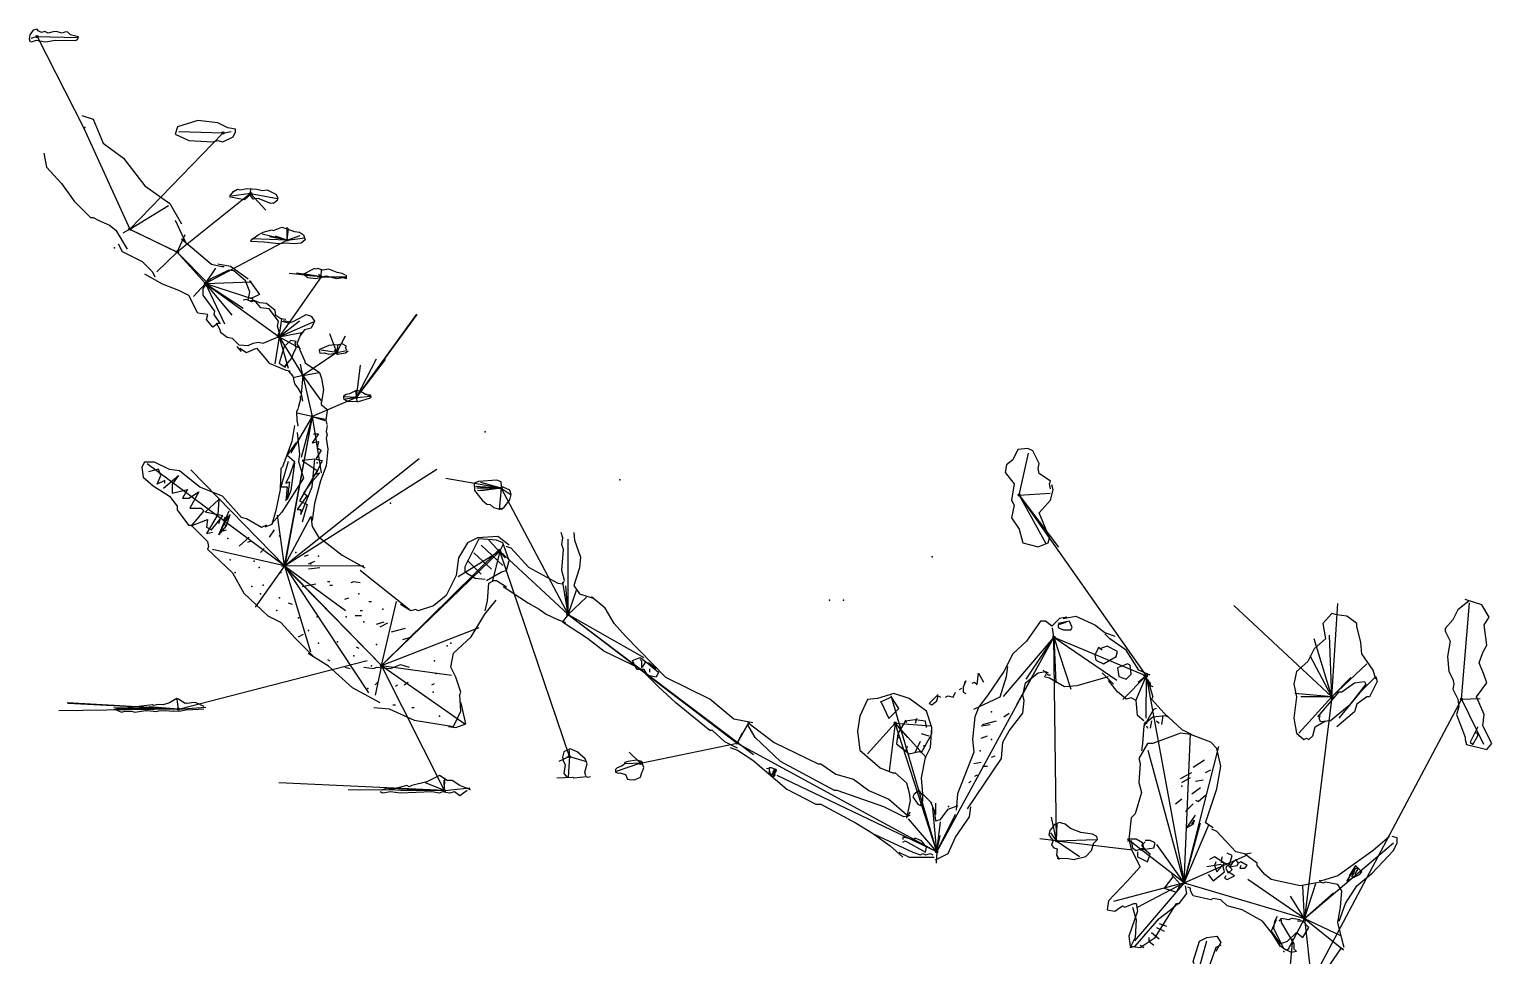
# Model space of a CAD drawing. Extents: x -5 to 137, y -138 to 9.
# Drawn here: x -5.2 to 134.1, y -78.9 to 9.3 of the extents above; entities that cross this region are included whole.
import ezdxf

# ---------------------------------------------------------------- set-up
doc = ezdxf.new("R2010")
doc.units = 0

msp = doc.modelspace()

# ---------------------------------------------------------------- linework, layer by layer
at = {"layer": 'Shots', "color": 1}
for p, q in [((0, 0), (4.396, -9.68)), ((4.396, -9.68), (8.918, -11.866)), ((8.918, -11.866), (11.608, -14.858)), ((11.608, -14.858), (18.62, -19.938)), ((18.62, -19.938), (20.874, -23.616)), ((20.874, -23.616), (21.762, -27.524)), ((21.762, -27.524), (19.11, -41.744)), ((28.358, -51.242), (39.62, -40.344)), ((39.62, -40.344), (46.116, -46.386)), ((19.11, -41.744), (28.358, -51.242)), ((46.116, -46.386), (62.234, -58.61)), ((81.214, -68.962), (92.378, -48.532)), ((92.378, -48.532), (101.172, -52.2)), ((101.172, -52.2), (104.79, -71.914)), ((81.214, -68.962), (77.266, -56.706)), ((62.234, -58.61), (81.214, -68.962)), ((104.79, -71.914), (116.23, -75.304)), ((116.23, -75.304), (116.902, -81.33))]:
    msp.add_line(p, q, dxfattribs=at)
for centre in [(-4.44, 8.64), (13.26, -0.54), (15.9, -6.3), (4.396, -9.68), (19.38, -10.74), (8.918, -11.866), (11.608, -14.858), (22.62, -14.22), (18.62, -19.938), (24.1, -21.42), (20.874, -23.616), (25.98, -25.7), (21.762, -27.524), (39.74, -34.34), (89.06, -35), (39.62, -40.344), (19.11, -41.744), (46.116, -46.386), (92.378, -48.532), (28.358, -51.242), (101.172, -52.2), (118.82, -54.2), (9.02, -55.38), (131.18, -54.44), (77.266, -56.706), (46.24, -59.9), (62.234, -58.61), (53.02, -60.54), (34.36, -63.14), (92.62, -67.92), (81.214, -68.962), (104.79, -71.914), (116.23, -75.304)]:
    msp.add_circle(centre, 0.1, dxfattribs=at)
at = {"layer": 'Sketch', "color": 255}
for p, q in [((-4.44, 8.64), (0, 0)), ((13.26, -0.54), (4.396, -9.68)), ((15.9, -6.3), (8.918, -11.866)), ((19.38, -10.74), (11.608, -14.858)), ((22.62, -14.22), (18.62, -19.938)), ((24.1, -21.42), (20.874, -23.616)), ((25.98, -25.7), (21.762, -27.524)), ((39.74, -34.34), (46.116, -46.386)), ((89.06, -35), (101.172, -52.2)), ((46.24, -59.9), (39.62, -40.344)), ((92.62, -67.92), (92.378, -48.532)), ((9.02, -55.38), (27, -50.738)), ((34.36, -63.14), (28.358, -51.242)), ((118.82, -54.2), (116.23, -75.304)), ((131.18, -54.44), (116.902, -81.33)), ((53.02, -60.54), (62.234, -58.61))]:
    msp.add_line(p, q, dxfattribs=at)
at = {"layer": 'Sketch', "color": 0}
for points in [[(-0.5, 8.62), (-1.26, 8.82), (-1.5, 9.06), (-1.74, 9.1), (-2.06, 8.98), (-2.62, 9.14), (-2.9, 9.1), (-3.38, 8.98), (-3.7, 9.14), (-4.02, 9.02), (-4.34, 9.18), (-4.42, 9.34), (-4.82, 9.26), (-5.14, 8.82), (-5.18, 8.42), (-5.14, 8.22), (-4.98, 8.14), (-4.5, 8.3), (-3.86, 8.18), (-3.62, 8.14), (-2.7, 8.3), (-0.78, 8.26), (-0.58, 8.38), (-0.5, 8.58)], [(-0.18, 1.14), (0.9, 0.78), (1.86, -1.5), (3.78, -2.94), (5.82, -5.58), (8.22, -7.26), (9.3, -9.18)], [(14.46, -0.18), (13.74, -0.06), (12.78, 0.42), (10.86, 0.66), (8.94, 0.06), (8.7, -0.66), (10.02, -1.26), (12.3, -1.38), (12.78, -1.26), (13.26, -1.38), (14.22, -0.9), (14.46, -0.42), (14.46, -0.18)], [(-3.78, -2.46), (-3.54, -3.78), (-2.1, -5.34), (-0.9, -7.02), (0.66, -8.58), (0.9, -8.58), (1.38, -8.82), (2.46, -9.3), (3.06, -9.78), (4.14, -11.58)], [(15.84, -6.42), (15.3, -6.9), (13.98, -6.66), (13.92, -6.54), (14.28, -6.12), (14.64, -5.88), (14.88, -5.94), (15.6, -5.82), (16.5, -5.88), (16.98, -6), (17.46, -5.94), (18.3, -6.36), (18.48, -6.72), (18.42, -6.96), (18.06, -7.26), (17.94, -7.2), (17.82, -7.26), (16.62, -6.78), (16.14, -6.84), (15.84, -6.42)], [(8.7, -8.82), (9.54, -10.62), (9.78, -11.1)], [(15.9, -10.78), (16.62, -10.22), (17.1, -9.98), (17.9, -9.74), (18.06, -9.82), (18.86, -9.5), (20.06, -9.9), (20.54, -9.98), (20.94, -10.22), (21.1, -10.7), (20.7, -11.02), (20.06, -11.1), (19.26, -11.02), (18.54, -11.1), (17.18, -10.94), (15.9, -10.86)], [(3.3, -11.1), (3.66, -11.82), (5.58, -12.78), (6.54, -13.74), (6.78, -14.22)], [(9.3, -10.62), (12.18, -13.02), (13.14, -13.26), (13.38, -13.26)], [(15.66, -14.46), (13.98, -13.26), (12.78, -13.02)], [(24.94, -14.06), (24.62, -13.9), (24.14, -13.82), (23.34, -13.5), (22.78, -13.58), (22.3, -13.42), (22.14, -13.5), (21.98, -13.42), (20.94, -13.98), (21.34, -14.3), (22.14, -14.38), (23.1, -14.14), (24.06, -14.38), (24.7, -14.3), (25.02, -14.38), (25.02, -14.06)], [(13.02, -18.66), (12.78, -18.66), (12.3, -19.02), (11.7, -18.3), (11.82, -17.82), (10.86, -17.7), (10.02, -16.02), (9.06, -15.54), (7.5, -14.94), (5.82, -13.98)], [(15.78, -14.58), (16.74, -15.9), (16.02, -16.26), (15.78, -16.26)], [(19.26, -18.3), (18.78, -18.22), (18.3, -17.9), (18.22, -17.42), (17.42, -16.78), (16.78, -16.7), (16.14, -16.46), (15.82, -16.54)], [(19.02, -18.38), (19.82, -18.54), (20.62, -18.14), (21.18, -17.82), (21.66, -17.98), (21.98, -18.46), (21.66, -19.1), (21.02, -19.26), (20.62, -19.82)], [(18.86, -18.46), (19.5, -18.62), (19.66, -18.62)], [(15.02, -21.34), (14.62, -20.86)], [(20.7, -19.58), (20.3, -20.62), (20.62, -21.1)], [(25.06, -21.22), (24.94, -20.98), (25.02, -20.82), (24.62, -20.62), (24.14, -20.74), (23.9, -20.7), (23.34, -20.78), (22.46, -21.14), (22.42, -21.22), (22.5, -21.5), (22.94, -21.46), (23.34, -21.58), (24.02, -21.5), (24.18, -21.58), (24.94, -21.46), (25.18, -21.26)], [(14.86, -21.02), (15.5, -21.42), (16.46, -21.02), (17.1, -21.74), (17.66, -22.46), (19.26, -23.1), (19.66, -23.18)], [(20.54, -21.1), (21.02, -22.18), (21.1, -22.42), (22.46, -23.34), (22.66, -23.9), (22.82, -24.98), (22.62, -26.3)], [(19.5, -23.22), (19.9, -23.7), (20.06, -24.42), (20.38, -24.82), (20.7, -25.38), (20.82, -26.06)], [(27.38, -25.62), (26.98, -25.46), (26.82, -25.42), (26.34, -25.1), (25.94, -25.06), (25.3, -25.38), (24.98, -25.42), (24.74, -25.58), (24.74, -25.82), (25.06, -26.02), (25.22, -26.1), (25.86, -26.06), (26.18, -26.1), (27.22, -25.78), (27.38, -25.66), (27.3, -25.5), (26.98, -25.46), (26.9, -25.38)], [(20.62, -25.54), (20.66, -25.62), (20.62, -25.7), (20.66, -25.86), (20.46, -26.58), (20.38, -26.82), (20.26, -27.06), (20.3, -27.9), (20.38, -28.38), (20.38, -28.46)], [(22.62, -26.14), (22.62, -26.38), (23.14, -26.82), (23.18, -26.98), (23.06, -27.86), (23.14, -28.3)], [(20.06, -28.38), (19.82, -29.9), (18.94, -32.3), (18.78, -32.46), (18.7, -34.46), (18.3, -36.46), (17.9, -37.82), (17.26, -38.06)], [(23.18, -28.38), (23.1, -28.94), (23.18, -29.26), (23.1, -29.58), (23.26, -30.62), (23.1, -32.22), (22.54, -33.66), (21.98, -35.82), (21.74, -37.42)], [(92.06, -34.4), (91.94, -33.92), (92.06, -33.68), (90.98, -32.96), (90.86, -32.48), (90.98, -32), (90.38, -30.8), (89.9, -30.56), (88.94, -30.68), (88.46, -31.64), (87.86, -32.12), (87.74, -32.84), (88.58, -33.92), (88.34, -35.48), (88.58, -35.96), (88.34, -37.16), (89.06, -38.24), (89.42, -39.56), (90.86, -39.92), (91.82, -39.56), (91.94, -39.08), (90.98, -36.68), (92.06, -35.48), (92.3, -34.52), (92.18, -34.04)], [(17.42, -37.86), (16.94, -38.1), (15.5, -37.26), (15.02, -37.14), (13.22, -35.1), (11.06, -34.26), (9.14, -32.7), (8.18, -32.58), (6.74, -31.86), (5.78, -31.86), (5.54, -32.34), (5.66, -33.3), (6.62, -34.14), (8.18, -35.1), (8.9, -36.06), (8.9, -36.42), (9.98, -37.86), (10.22, -37.86), (11.78, -39.42), (11.9, -39.9), (11.78, -40.14), (14.18, -42.42), (15.26, -44.34), (17.54, -46.5), (18.74, -47.1), (20.18, -48.66), (21.86, -50.34)], [(39.54, -36.3), (39.78, -36.34), (40.02, -36.14), (40.58, -35.46), (40.7, -34.94), (40.58, -34.54), (39.94, -34.26), (39.78, -34.22), (39.74, -33.74), (39.34, -33.58), (37.58, -33.7), (37.18, -33.86), (37.22, -34.58), (37.94, -35.5), (38.38, -35.86), (38.7, -35.9), (39.02, -36.18), (39.54, -36.3), (39.78, -36.26)], [(21.62, -37.02), (21.74, -37.98), (22.34, -38.94), (24.62, -40.74), (26.78, -41.94)], [(40.5, -39.78), (39.42, -38.94), (37.5, -39.06), (36.54, -39.54), (35.7, -40.98), (35.46, -42.66), (34.5, -44.58), (33.3, -45.54), (31.86, -46.02), (31.62, -45.9), (31.14, -46.02), (30.18, -45.42)], [(40.18, -39.86), (40.66, -40.02), (42.34, -41.86), (45.14, -43.38), (45.62, -43.46), (45.78, -43.14), (45.54, -42.18), (45.7, -40.18), (45.54, -39.7), (45.62, -39.06), (45.46, -38.58)], [(46.66, -38.58), (46.74, -39.3), (47.3, -40.9), (47.22, -41.94), (46.66, -43.62), (47.22, -44.42), (48.5, -44.82)], [(26.32, -42.14), (31, -45.86)], [(38.22, -46.02), (38.46, -45.06), (38.58, -43.38), (39.06, -43.14), (39.3, -43.14), (40.26, -43.74)], [(39.94, -43.7), (41.54, -44.74), (42.34, -45.3), (43.38, -45.86), (44.02, -46.34), (45.06, -46.82), (45.86, -47.14)], [(27.64, -55.22), (29.08, -55.34), (31.48, -56.42), (35.2, -57.02), (35.92, -55.58), (35.8, -54.02), (35.92, -53.78), (35.44, -52.34), (34.96, -51.38), (35.2, -50.06), (36.88, -48.5), (38.2, -46.34), (39.28, -45.02)], [(63.7, -56.7), (61.9, -56.34), (59.62, -54.42), (55.42, -52.38), (51.58, -48.42), (50.5, -47.22), (49.66, -45.78), (48.34, -44.7)], [(131.9, -45.08), (130.82, -45.92), (130.34, -46.88), (129.62, -47.72), (129.62, -47.96), (130.1, -48.92), (129.86, -50.36), (129.98, -51.8), (130.34, -52.52), (130.46, -53), (130.34, -53.48), (130.82, -54.44), (130.94, -55.16), (130.7, -55.88), (131.54, -58.04), (131.54, -58.28)], [(131.54, -58.28), (131.66, -58.76), (133.58, -59.24), (134.06, -58.64), (133.22, -56.96), (133.34, -55.88), (132.62, -54.2), (133.58, -52.88), (133.34, -52.16), (132.86, -50.96), (133.22, -50), (133.58, -49.28), (133.34, -47.36), (133.82, -46.64), (133.1, -45.44), (131.54, -44.96)], [(62.26, -59.1), (61.06, -58.5), (59.86, -57.42), (59.62, -57.42), (56.38, -54.78), (54.7, -53.22), (53.02, -51.54), (49.54, -49.86), (47.98, -48.66), (45.58, -47.1)], [(93.62, -46.64), (92.9, -46.76), (92.18, -47.48), (91.58, -47), (91.1, -47), (89.78, -48.92), (88.46, -50.12), (87.62, -51.8), (86.06, -54.08), (85.22, -55.16), (84.86, -56.12), (84.62, -58.28), (84.74, -59.48), (83.18, -63.44), (83.06, -65)], [(93.26, -46.76), (94.46, -46.52), (96.26, -47.36), (97.22, -48.08), (98.18, -48.44)], [(123.02, -52.52), (122.78, -51.68), (121.7, -50.12), (121.58, -49.04), (121.22, -47.48), (121.22, -47.24), (120.26, -46.52), (119.3, -46.4), (118.82, -46.28), (117.98, -47.24), (118.22, -48.68), (117.14, -49.64), (116.54, -50.84), (115.46, -51.8), (115.22, -53), (115.46, -54.2), (115.22, -56.24), (115.46, -57.68), (116.18, -58.28), (116.42, -58.16), (116.66, -58.28), (117.02, -57.92), (117.26, -57.08), (118.22, -56.48)], [(28.22, -54.78), (25.58, -53.34), (23.3, -51.3), (21.38, -50.1)], [(84.74, -55.4), (87.26, -54.2), (87.86, -52.28), (87.98, -51.32)], [(83.86, -52.92), (83.98, -52.68), (83.74, -53.28), (83.74, -53.76), (83.98, -53.88)], [(84.14, -64.88), (87.38, -60.08), (87.5, -58.52), (88.1, -57.44), (89.42, -55.76), (89.54, -54.56), (89.42, -54.08), (89.66, -52.88), (90.86, -51.92), (91.58, -51.8), (91.82, -51.92)], [(84.58, -52.92), (84.82, -52.8), (85.06, -53.04), (85.18, -51.96), (85.66, -52.8)], [(92.06, -52.16), (91.82, -52.16), (91.34, -51.68)], [(91.46, -52.28), (91.94, -52.4), (93.38, -53.24), (94.58, -53.12), (97.58, -52.28)], [(98.06, -53), (96.98, -51.92)], [(100.94, -56.48), (100.34, -56), (100.22, -54.56), (99.74, -54.32), (99.26, -54.44), (98.42, -53.72), (97.58, -52.64)], [(100.82, -52.04), (101.54, -52.88), (101.54, -53.12), (101.78, -53.24)], [(101.3, -52.52), (101.78, -54.2), (101.66, -54.44), (102.86, -55.76), (104.54, -57.32), (105.5, -57.8)], [(80.74, -64.32), (79.9, -63.48), (79.78, -61.92), (80.14, -60), (80.62, -59.04), (80.74, -57.12), (80.26, -55.56), (78.58, -54.36), (77.14, -53.88), (75.58, -54.36), (74.62, -54.48), (73.9, -56.04), (73.66, -57.48), (73.9, -59.28), (75.82, -60.96), (77.02, -61.44), (77.26, -61.44), (78.34, -62.4), (78.58, -63.36), (78.7, -64.08), (78.34, -65.76)], [(81.34, -54), (80.5, -54.84), (80.74, -54.96), (81.22, -54.6), (81.34, -54.12), (81.58, -54.24)], [(82.06, -54.24), (82.3, -54.12), (82.78, -54.24), (83.02, -53.76)], [(83.38, -53.52), (83.62, -53.4)], [(11.48, -55.14), (10.72, -54.78), (10.48, -54.74), (9.84, -54.86), (9.76, -54.82), (9.68, -54.86), (9.04, -54.42), (8.88, -54.38), (8.16, -54.78), (7.56, -54.98), (7.08, -54.94), (6.64, -55.02), (6.56, -54.98), (4.72, -55.18), (3.52, -55.34), (3.36, -55.42), (3.28, -55.38), (3.04, -55.42), (3.6, -55.66), (3.92, -55.58), (4.4, -55.62), (4.56, -55.58), (4.88, -55.66), (5.88, -55.5), (5.96, -55.54), (6.04, -55.5), (6.96, -55.62), (7.12, -55.54), (7.76, -55.5), (8.52, -55.58), (8.6, -55.54), (9.08, -55.58), (9.72, -55.46), (10.36, -55.42), (11.44, -55.34)], [(34.72, -57.02), (35.44, -57.14), (36.4, -56.78), (36.04, -55.22), (35.92, -54.74)], [(101.06, -56.6), (100.94, -57.08), (101.9, -55.4), (102.14, -55.28)], [(63.22, -56.64), (65.74, -58.56), (69.94, -60.6), (70.18, -60.6), (71.62, -61.56), (73.3, -62.04), (74.74, -63.12), (76.66, -63.96), (78.34, -65.4)], [(78.7, -65.52), (78.1, -65.64), (76.18, -64.68), (71.74, -63.12), (71.5, -63.12), (66.34, -60.36), (63.94, -58.08), (63.22, -56.88)], [(80.26, -57.12), (80.14, -56.52), (79.18, -56.4), (78.22, -56.52), (77.5, -57.72), (77.38, -58.68), (78.58, -59.64), (79.54, -59.4), (79.78, -59.52), (80.74, -57.72), (80.74, -57.24)], [(78.22, -56.4), (78.34, -56.64)], [(79.3, -56.28), (79.18, -56.76)], [(100.94, -56.96), (100.82, -58.64), (100.7, -59.36)], [(100.94, -56.84), (101.78, -56.12), (102.98, -56), (103.22, -56.12)], [(101.18, -56.96), (101.3, -57.2)], [(101.66, -56.48), (101.54, -57.2)], [(102.14, -56.48), (102.38, -56.72)], [(102.74, -56), (102.62, -56.84)], [(77.62, -57.12), (77.74, -57.36)], [(79.18, -59.52), (79.66, -58.44)], [(80.5, -57.96), (79.78, -57.72)], [(107.54, -66.68), (106.82, -66.2), (107.9, -62.96), (108.26, -60.8), (107.9, -59.12), (107.3, -58.52), (105.38, -57.8), (104.42, -57.68), (101.78, -58.64), (101.3, -58.64), (100.46, -60.08), (100.58, -60.56), (100.46, -62.36), (100.7, -63.32), (100.1, -65.36), (99.74, -65.72), (99.5, -67.76), (99.74, -68.72), (100.58, -70.4), (99.38, -71.72), (97.58, -73.64), (97.46, -74.48), (98.18, -74.6), (98.9, -74.12), (99.14, -74.24), (99.98, -73.88), (100.22, -73.88), (100.34, -74.6), (99.5, -77), (99.62, -77.96), (100.58, -78.08), (102.02, -77.12), (104.06, -73.88), (104.3, -73.88), (105.02, -72.92), (104.9, -72.2)], [(47.82, -61.74), (47.7, -61.38), (47.94, -60.6), (47.76, -60.12), (46.98, -59.46), (46.32, -59.16), (45.72, -59.46), (45.6, -59.94), (45.66, -60.3), (45.84, -60.66), (45.72, -61.5), (46.08, -61.92)], [(61.54, -59.04), (62.26, -59.28), (63.7, -60.24), (66.94, -63), (69.7, -64.44), (70.18, -64.44), (73.54, -66.24), (75.1, -67.2), (76.78, -68.4), (77.98, -69.48)], [(78.22, -59.4), (78.46, -58.92)], [(80.02, -59.04), (80.02, -58.8)], [(53.14, -60.36), (52.66, -60.24), (51.82, -60.36), (51.52, -60.45), (51.46, -60.66), (51.22, -60.81), (50.8, -60.96), (50.65, -61.14), (50.62, -61.38), (50.92, -61.47), (51.04, -61.44), (51.58, -61.62), (51.79, -62.04), (52.09, -62.1), (52.33, -62.07), (52.45, -62.1), (53.02, -61.86), (53.14, -61.41), (53.26, -61.17), (53.32, -60.93), (53.2, -60.63), (53.17, -60.39), (53.11, -60.33)], [(36.76, -63.02), (35.8, -62.66), (35.08, -62.18), (34.6, -62.18), (33.88, -61.7), (32.68, -62.3), (31.24, -62.66), (31, -62.78), (30.76, -62.66), (29.32, -63.02), (28.84, -62.9), (28.36, -63.14)], [(36.52, -63.14), (35.8, -63.62), (35.32, -63.26), (34.84, -63.38), (34.12, -63.26), (33.88, -63.38), (33.16, -63.26), (30.16, -63.38), (29.2, -63.26), (28.48, -63.38), (28.24, -63.26)], [(78.46, -65.64), (78.7, -65.16)], [(80.62, -64.2), (80.98, -65.04), (81.1, -66), (81.58, -65.88), (82.3, -64.92), (83.26, -64.56)], [(81.1, -64.32), (81.1, -65.4)], [(81.1, -69.72), (82.3, -69.12), (83.02, -67.56), (84.34, -65.64), (84.46, -64.68)], [(95.42, -69.4), (95.94, -68.84), (96.14, -68.24), (96.14, -68.16), (96.54, -67.8), (96.46, -67.52), (96.06, -67.28), (94.94, -67.12), (93.94, -66.76), (93.46, -66.32), (92.9, -66.16), (92.42, -66.36), (92.14, -66.76), (91.98, -66.92), (91.9, -67.36), (92.22, -67.8), (92.26, -67.96), (92.14, -68.32), (92.38, -68.6), (92.7, -68.68), (92.62, -69.28), (92.86, -69.68)], [(111.14, -69.08), (110.66, -69.2), (109.7, -68.96), (107.9, -67.04), (107.42, -66.8)], [(75.34, -67.32), (78.94, -69), (79.66, -69.24), (79.9, -69.12), (80.14, -69.24), (80.62, -69.12), (80.86, -69.24)], [(124.34, -67.52), (122.78, -68.84), (119.42, -71.24), (117.86, -71.72), (117.62, -71.72)], [(119.54, -75.56), (120.14, -73.88), (121.22, -72.2), (122.66, -71), (124.7, -68.84), (125.06, -68.12), (125.06, -67.64), (124.58, -67.52)], [(77.62, -69), (78.58, -69.48), (80.98, -69.48)], [(120.02, -78.08), (119.78, -77.24), (119.42, -75.68), (119.66, -74.24), (119.78, -72.68), (119.42, -72.08), (118.22, -71.84), (117.98, -71.96), (117.74, -71.84), (115.82, -72.2), (113.06, -71.6), (112.46, -71.12), (111.74, -70.28), (111.74, -70.04), (110.54, -69.2)], [(120.98, -70.52), (120.26, -71.72), (121.46, -71.12), (121.7, -70.88), (121.1, -70.28), (120.5, -71.24), (120.86, -71), (120.74, -71.36), (120.86, -71.12), (121.1, -70.52), (121.34, -70.52), (120.98, -71.12)], [(114.74, -78.2), (114.5, -78.32), (113.9, -77.96), (113.18, -76.76), (112.22, -75.56), (110.3, -74.48), (108.86, -74.12), (108.26, -73.52), (107.54, -73.4), (107.3, -73.52), (105.62, -73.16), (105.38, -72.68), (105.38, -72.44), (105.14, -72.32)], [(99.86, -74.24), (100.22, -75.44), (100.1, -77.12), (99.62, -78.08), (100.1, -77.96), (102.38, -75.32), (103.46, -74.48), (104.18, -73.88)], [(102.14, -76.16), (102.86, -76.52)], [(102.38, -75.8), (103.1, -76.04)], [(101.66, -94.28), (102.02, -92.84), (100.22, -91.52), (99.98, -90.32), (100.34, -89.84), (101.9, -89.36), (102.62, -87.68), (102.62, -87.2), (103.7, -86.12), (104.42, -82.28), (105.14, -81.44), (105.62, -79.88), (105.74, -79.64), (105.62, -79.4), (106.22, -77.48), (106.94, -77.12), (107.9, -77), (108.26, -77.6), (107.78, -78.44)], [(100.58, -77.84), (100.94, -78.08)], [(101.42, -77.12), (101.42, -77.48), (101.9, -77.84)], [(101.66, -76.64), (102.38, -77.24)], [(108.26, -77.84), (107.78, -78.08), (107.06, -80.12), (105.86, -84.2), (105.74, -86.12), (104.3, -90.08), (103.58, -92.12), (103.46, -93.32), (103.22, -93.56)], [(115.1, -77.24), (114.86, -79.76), (114.02, -82.04)], [(119.9, -78.2), (119.66, -78.2), (118.34, -80.12), (117.5, -82.28), (117.5, -82.64)]]:
    msp.add_lwpolyline(points, dxfattribs=at)
at = {"layer": 'Sketch', "color": 5}
for points in [[(15.66, -16.46), (15.82, -15.66), (15.42, -14.62), (14.3, -13.66), (13.82, -13.58), (12.06, -14.46), (11.34, -15.34), (11.34, -15.98), (12.46, -17.5), (12.38, -17.82), (12.94, -18.62)], [(12.62, -18.62), (12.94, -19.18), (13.02, -19.5), (13.66, -19.98), (14.14, -20.06), (14.78, -20.7), (15.66, -20.78), (16.14, -20.54), (16.62, -20.46), (17.1, -20.54), (18.46, -19.98), (18.62, -19.5), (18.46, -18.94), (18.54, -18.46), (17.66, -17.26), (16.86, -17.18), (16.38, -16.62), (16.14, -16.54), (15.98, -16.62), (15.5, -16.38), (15.18, -16.46)], [(19.26, -22.62), (19.18, -22.86), (19.18, -22.7), (19.82, -21.98), (19.98, -21.5), (20.22, -21.02), (20.14, -20.54), (20.22, -20.38), (19.74, -20.3), (19.1, -20.86), (18.62, -22.46), (19.1, -22.78), (19.42, -22.62)], [(38.34, -43.14), (39.78, -42.3), (40.26, -42.18), (40.5, -41.22), (39.9, -39.54), (39.3, -39.3), (37.62, -39.18), (36.3, -41.82), (36.3, -42.3), (37.26, -42.9), (38.22, -43.02)], [(37.86, -39.78), (39.9, -41.7)], [(38.58, -39.3), (40.14, -40.98)], [(36.54, -41.22), (37.86, -42.54)], [(37.14, -40.5), (38.82, -42.06)], [(96.98, -49.76), (96.62, -49.52), (96.26, -50.24), (96.38, -50.72), (97.1, -51.08), (98.3, -50.36), (98.42, -49.88), (97.46, -49.4), (96.74, -49.64)], [(54.5, -51.54), (53.78, -50.98), (54.02, -51.3), (54.74, -51.86), (54.5, -52.34), (53.7, -52.18), (53.38, -51.62), (52.66, -51.62), (52.26, -50.74), (52.9, -50.5), (53.06, -50.5), (54.26, -51.46)], [(53.14, -51.46), (53.14, -50.82), (52.98, -50.66)], [(53.22, -51.38), (53.54, -50.82)], [(99.38, -51.08), (98.42, -51.44), (98.54, -52.28), (99.26, -52.52), (99.74, -52.04), (99.62, -51.2), (99.38, -51.08)], [(53.86, -51.54), (53.86, -51.86)], [(45.06, -61.92), (46.56, -61.86), (46.68, -61.92), (47.88, -61.8), (48, -61.86), (48.24, -61.8)]]:
    msp.add_lwpolyline(points, dxfattribs=at)
at = {"layer": 'Sketch', "color": 3}
for points in [[(20.32, -29.06), (20.56, -31.1), (20.44, -31.82), (20.92, -33.38), (18.88, -36.62), (17.92, -37.7)], [(20.2, -30.02), (19.36, -31.22), (20.08, -31.82), (19.6, -33.14), (19.24, -33.86), (19.6, -33.74), (19.36, -35.42)], [(19.48, -31.82), (18.76, -34.22), (19.36, -34.22), (19.24, -35.54)], [(20.08, -31.94), (19.72, -34.58), (19.36, -35.42)], [(17.68, -39.02), (18.16, -38.3)], [(14.8, -39.86), (15.76, -39.02)], [(15.64, -39.5), (15.88, -39.38)], [(16.84, -40.46), (17.2, -40.1)], [(21.04, -40.82), (21.4, -40.7)], [(21.4, -41.54), (22, -41.3)], [(21.4, -42.02), (22.48, -41.9)], [(20.8, -43.7), (22.12, -43.46)], [(23.2, -43.22), (23.44, -43.22)], [(23.44, -43.58), (23.68, -43.58)], [(25.48, -43.34), (25.72, -43.22), (26.32, -43.34)], [(19.48, -45.26), (19.84, -45.38)], [(24.88, -44.9), (25.24, -44.78)], [(27.16, -45.14), (27.4, -45.14)], [(25.84, -46.46), (26.44, -46.46)], [(26.32, -45.98), (26.56, -45.98)], [(27.88, -47.3), (28.6, -47.06)], [(28.24, -47.54), (28.96, -47.18)], [(20.44, -48.5), (20.92, -48.26)], [(29.32, -48.02), (30.64, -47.66)], [(30.4, -48.74), (31.24, -48.5)], [(25.96, -49.46), (26.2, -49.58)], [(23.2, -50.66), (23.44, -50.78)], [(24.88, -51.38), (25.36, -51.5)], [(26.68, -51.38), (27.64, -51.5), (27.88, -51.38), (29.2, -51.5), (30.16, -51.14), (31, -51.38)], [(27.76, -53.06), (28, -52.82)], [(30.52, -53.06), (30.88, -52.82)], [(29.68, -53.18), (29.92, -53.06)], [(33.16, -53.06), (33.4, -52.94)], [(29.44, -54.98), (29.68, -54.98)], [(31.24, -55.22), (31.48, -55.22)]]:
    msp.add_lwpolyline(points, dxfattribs=at)
at = {"layer": 'Sketch', "color": 9}
for points in [[(21.88, -29.18), (22.36, -29.18), (21.76, -30.02), (22.36, -29.9), (22.24, -30.5), (22.6, -30.74), (22.12, -31.58), (22.72, -31.7), (22.12, -33.02), (22.48, -32.9), (21.52, -33.98), (20.92, -34.82), (21.28, -35.06), (20.32, -36.38), (20.68, -36.38), (20.68, -36.86), (21.76, -34.22), (22, -31.58), (20.8, -31.7), (22.24, -32.66), (20.56, -35.54), (21.28, -35.9), (20.8, -37.58)], [(7.72, -33.86), (7.72, -33.62), (7, -33.98), (7.36, -33.14), (7.12, -32.54), (6.16, -32.78)], [(7.6, -34.34), (9.04, -33.14), (8.44, -33.98), (8.44, -34.82), (9.88, -34.46), (9.4, -35.3), (10, -35.3), (10.96, -34.7), (10.12, -36.26), (11.2, -36.26), (11.44, -36.5), (10.24, -37.94), (11.8, -37.34), (11.68, -38.06), (12.16, -38.3), (13.24, -36.98), (11.56, -36.62), (12.88, -35.42), (12.76, -36.86), (11.68, -38.66), (12.28, -38.54)], [(12.88, -38.78), (13.84, -36.5)], [(13.6, -37.46), (13.72, -36.98), (12.88, -38.78), (13.6, -37.94), (13.96, -36.86), (13.6, -37.34)], [(12.88, -37.7), (13, -37.34)], [(13.48, -37.1), (13.36, -37.34), (13.48, -37.94)], [(13.24, -38.42), (13.6, -38.3)]]:
    msp.add_lwpolyline(points, dxfattribs=at)
at = {"layer": 'Sketch', "color": 32}
for points in [[(93.5, -47.12), (92.78, -47.36), (92.78, -47.6), (93.26, -47.84), (93.98, -47.84), (94.1, -47.6), (93.86, -47), (92.78, -47.24)], [(101.54, -52.16), (100.46, -51.68), (99.26, -49.76), (97.7, -48.68), (97.22, -48.2)], [(117.5, -56.12), (119.54, -53.72), (119.78, -53.72), (120.98, -52.88), (121.94, -52.76), (122.06, -53), (120.5, -55.04), (118.7, -56.48), (117.74, -56.6), (117.62, -56.24), (117.74, -56)], [(119.54, -56.24), (121.7, -53.6), (123.02, -52.28), (123.14, -52.76), (122.42, -54.2), (122.18, -54.2), (121.22, -54.92), (120.98, -55.64), (119.3, -57.08)], [(75.94, -54.72), (76.66, -56.28), (77.62, -55.32), (76.9, -54.24), (75.82, -54.72)], [(85.46, -56.96), (86.3, -56.84)], [(85.58, -56.84), (86.9, -56.48)], [(87.62, -56.12), (88.1, -55.76)], [(132.74, -57.08), (132.02, -58.52), (132.26, -58.76), (132.74, -57.92), (132.74, -57.68), (132.5, -57.68)], [(85.46, -58.16), (86.06, -57.92)], [(86.42, -59.96), (86.78, -59.84)], [(65.86, -61.08), (65.62, -61.56), (65.74, -61.8), (65.86, -61.56)], [(65.62, -61.32), (65.86, -61.2)], [(84.74, -60.56), (85.46, -60.44)], [(85.58, -60.8), (86.06, -60.8)], [(105.62, -60.92), (106.7, -60.2)], [(106.82, -61.4), (107.3, -61.16)], [(84.26, -62.36), (84.5, -62.24)], [(84.86, -61.76), (85.1, -61.64)], [(104.42, -62), (105.5, -61.4)], [(104.54, -62.36), (105.38, -61.88)], [(105.86, -62.24), (106.58, -62.12)], [(79.06, -63.48), (78.94, -63.72), (79.42, -64.44), (79.66, -64.56), (79.9, -64.08), (79.9, -63.6), (79.54, -63.12), (79.06, -63.48)], [(103.94, -64.4), (104.54, -63.92)], [(105.5, -63.44), (106.34, -62.84)], [(105.86, -64.04), (106.1, -64.16), (106.82, -63.56)], [(104.9, -65.12), (105.62, -64.4)], [(105.5, -66.32), (105.74, -65.96), (105.62, -66.32), (105.02, -66.68), (105.86, -65.48)], [(77.98, -68.04), (78.22, -67.92), (80.14, -69), (80.26, -68.52), (79.78, -67.92), (79.18, -67.68), (78.94, -67.8), (77.98, -67.56), (77.98, -67.8)], [(99.74, -67.88), (99.86, -68.6), (100.22, -68.84), (100.94, -68.6), (100.82, -68.12), (100.22, -67.76), (99.5, -67.76), (99.38, -68)], [(101.06, -68), (100.7, -68.36), (101.06, -68.72), (101.9, -68.6), (102.02, -68.12), (101.54, -67.88), (101.06, -67.88)], [(95.42, -69.44), (94.38, -69.68), (94.3, -69.72), (93.54, -69.6), (93.1, -69.64), (92.7, -69.6)], [(100.34, -68.96), (100.34, -69.44), (101.3, -69.92), (101.54, -69.2), (100.94, -68.72), (100.58, -68.84)], [(107.78, -69.92), (107.66, -70.28), (107.9, -70.88), (108.62, -70.04), (107.66, -69.44), (107.18, -69.68)], [(108.38, -69.44), (108.26, -69.92), (109.1, -70.16), (109.34, -69.32), (108.86, -69.08)], [(107.06, -71.12), (107.54, -71.72), (108.62, -70.88), (108.5, -70.4), (108.26, -70.16), (106.94, -70.4)], [(108.74, -71.24), (108.62, -71.48), (108.86, -71.6), (109.58, -71.24), (108.98, -70.88)], [(108.86, -70.28), (108.74, -70.52), (108.98, -71), (109.34, -70.64), (108.98, -70.28), (108.74, -70.4)], [(109.34, -70.04), (109.1, -70.4), (109.82, -70.28), (109.94, -70.04), (109.7, -69.68), (109.22, -70.16)], [(110.18, -70.28), (110.06, -70.52), (110.54, -70.52), (110.78, -70.28), (110.18, -69.92), (109.94, -70.04)], [(103.7, -71.36), (102.86, -72.44), (104.06, -72.8), (104.42, -72.08), (103.58, -71.12)], [(114.02, -75.44), (114.02, -75.68), (115.22, -77.72), (115.22, -78.2), (115.46, -78.44), (114.98, -78.56), (114.26, -78.2), (113.3, -76.28), (113.42, -75.56), (113.66, -75.08)], [(113.54, -75.44), (113.06, -76.52), (113.9, -77.72), (114.62, -77.48), (115.46, -76.64), (116.06, -77.12), (116.66, -76.16), (116.06, -75.56), (115.58, -75.56)], [(115.82, -75.44), (114.98, -75.32), (114.74, -75.44), (114.02, -75.32), (113.78, -75.56)]]:
    msp.add_lwpolyline(points, dxfattribs=at)
at = {"layer": 'Sketch', "color": 1}
msp.add_lwpolyline([(65.26, -61.2), (65.38, -61.68), (65.62, -61.8), (65.98, -61.2), (65.5, -60.96), (65.26, -60.96), (65.26, -61.44), (65.5, -61.68), (65.74, -61.32), (65.74, -61.08), (65.5, -60.96), (65.02, -61.08)], dxfattribs=at)
at = {"layer": 'Sketch', "color": 0}
for p in [(0.12, 0), (2.94, -11.46), (51.06, -33.54), (29.2, -35.78), (39.64, -40.34), (80.78, -40.88), (72.34, -45), (91.58, -52.16), (101.18, -56.72), (77.62, -58.08), (36.76, -63.02), (82.34, -64.64), (114.26, -78.44)]:
    msp.add_point(p, dxfattribs=at)
at = {"layer": 'Sketch', "color": 5}
msp.add_point((38.22, -28.98), dxfattribs=at)
at = {"layer": 'Sketch', "color": 3}
for p in [(22.24, -31.94), (18.64, -38.9), (13.72, -39.14), (13.96, -41.18), (16.24, -41.3), (20.2, -40.46), (21.64, -41.54), (22.36, -40.82), (14.44, -42.38), (16.72, -41.9), (18.76, -42.38), (16, -43.7), (16.84, -44.42), (17.08, -43.58), (26.2, -44.42), (18.64, -44.78), (28.48, -45.86), (18.4, -45.98), (20.44, -46.7), (22.24, -46.58), (25, -46.58), (26.68, -47.06), (21.4, -47.9), (22.36, -49.1), (24.16, -48.98), (27.88, -49.22), (34.6, -49.34), (34.96, -49.1), (25.72, -50.3), (27.4, -51.26), (33.4, -50.78), (33.52, -51.98), (27.04, -53.42), (33.28, -53.78), (33.88, -56.06)]:
    msp.add_point(p, dxfattribs=at)
at = {"layer": 'Sketch', "color": 1}
msp.add_point((71.02, -45), dxfattribs=at)
at = {"layer": 'Sketch', "color": 32}
for p in [(86.42, -55.64), (86.42, -58.28), (85.34, -59.36), (104.54, -62.72)]:
    msp.add_point(p, dxfattribs=at)
at = {"layer": 'XSect', "color": 1}
for p, q in [((-4.44, 8.64), (-5.02, 8.452)), ((-4.44, 8.64), (-0.592, 8.558)), ((13.26, -0.54), (9.06, -0.432)), ((13.26, -0.54), (14.03, -0.402)), ((15.9, -6.3), (14.072, -6.536)), ((15.9, -6.3), (15.932, -5.826)), ((15.9, -6.3), (18.464, -6.786)), ((15.9, -6.3), (17.346, -7.892)), ((4.396, -9.68), (8.064, -7.424)), ((4.396, -9.68), (3.716, -10.084)), ((8.918, -11.866), (4.342, -9.678)), ((19.38, -10.74), (19.372, -9.516)), ((19.38, -10.74), (19.516, -9.626)), ((8.918, -11.866), (9.658, -10.192)), ((19.38, -10.74), (16.02, -10.626)), ((19.38, -10.74), (16.986, -10.168)), ((19.38, -10.74), (17.686, -10.428)), ((19.38, -10.74), (18.278, -10.352)), ((19.38, -10.74), (20.61, -10.284)), ((19.38, -10.74), (21.062, -10.504)), ((8.918, -11.866), (6.954, -13.762)), ((8.918, -11.866), (11.872, -14.908)), ((11.608, -14.858), (12.574, -13.396)), ((22.62, -14.22), (19.552, -13.918)), ((22.62, -14.22), (20.26, -13.884)), ((22.62, -14.22), (22.654, -13.49)), ((11.608, -14.858), (10.472, -16.112)), ((11.608, -14.858), (15.97, -14.706)), ((11.608, -14.858), (11.742, -14.998)), ((11.608, -14.858), (16.118, -16.326)), ((11.608, -14.858), (15.172, -17.206)), ((11.608, -14.858), (13.396, -18.718)), ((11.608, -14.858), (14.12, -17.888)), ((22.62, -14.22), (20.9, -13.934)), ((22.62, -14.22), (21.11, -14.092)), ((22.62, -14.22), (22.348, -13.98)), ((22.62, -14.22), (24.544, -14.21)), ((22.62, -14.22), (24.952, -14.24)), ((25.98, -25.7), (31.73, -17.782)), ((25.98, -25.7), (31.742, -17.828)), ((18.62, -19.938), (18.876, -18.26)), ((18.62, -19.938), (20.548, -18.42)), ((18.62, -19.938), (21.896, -18.52)), ((18.62, -19.938), (20.932, -19.488)), ((18.62, -19.938), (18.198, -22.51)), ((18.62, -19.938), (18.65, -20)), ((18.62, -19.938), (20.47, -20.94)), ((18.62, -19.938), (19.468, -22.926)), ((24.1, -21.42), (23.426, -19.652)), ((24.1, -21.42), (24.916, -19.83)), ((24.1, -21.42), (24.222, -20.698)), ((24.1, -21.42), (22.572, -21.202)), ((24.1, -21.42), (23.896, -21.184)), ((24.1, -21.42), (25.034, -21.254)), ((25.98, -25.7), (27.876, -22.03)), ((25.98, -25.7), (28.74, -22.108)), ((20.874, -23.616), (19.962, -23.854)), ((20.874, -23.616), (20.656, -22.536)), ((20.874, -23.616), (20.716, -25.39)), ((20.874, -23.616), (20.732, -23.59)), ((20.874, -23.616), (22.408, -23.332)), ((20.874, -23.616), (22.568, -25.992)), ((25.98, -25.7), (26.35, -22.648)), ((25.98, -25.7), (24.796, -25.656)), ((25.98, -25.7), (24.884, -25.876)), ((25.98, -25.7), (25.936, -25.098)), ((25.98, -25.7), (27.35, -25.588)), ((25.98, -25.7), (26.022, -26.158)), ((21.762, -27.524), (19.084, -41.736)), ((21.762, -27.524), (19.118, -41.838)), ((21.762, -27.524), (19.72, -30.998)), ((21.762, -27.524), (20.288, -27.222)), ((21.762, -27.524), (20.704, -31.418)), ((21.762, -27.524), (21.734, -27.592)), ((21.762, -27.524), (21.786, -27.428)), ((21.762, -27.524), (22.972, -27.904)), ((21.762, -27.524), (23.036, -27.788)), ((21.762, -27.524), (22.602, -32.89)), ((19.11, -41.744), (31.956, -31.53)), ((89.06, -35), (89.954, -31.028)), ((19.11, -41.744), (6.042, -32.026)), ((19.11, -41.744), (10.212, -32.612)), ((19.11, -41.744), (33.626, -32.534)), ((39.74, -34.34), (34.48, -33.436)), ((39.74, -34.34), (37.318, -34.176)), ((39.74, -34.34), (37.442, -34.342)), ((39.74, -34.34), (37.494, -34.606)), ((39.74, -34.34), (37.618, -34.338)), ((39.74, -34.34), (37.816, -34.582)), ((39.74, -34.34), (37.824, -33.812)), ((39.74, -34.34), (37.882, -34.592)), ((39.74, -34.34), (39.544, -36.42)), ((39.74, -34.34), (40.614, -34.92)), ((89.06, -35), (92.024, -34.838)), ((89.06, -35), (91.598, -39.626)), ((89.06, -35), (92.796, -39.97)), ((19.11, -41.744), (18.456, -36.916)), ((19.11, -41.744), (21.606, -37.114)), ((19.11, -41.744), (12.268, -40.19)), ((28.358, -51.242), (39.594, -40.148)), ((39.62, -40.344), (35.654, -42.792)), ((39.62, -40.344), (38.912, -43.158)), ((39.62, -40.344), (39.538, -40.426)), ((39.62, -40.344), (39.598, -40.206)), ((39.62, -40.344), (39.97, -39.638)), ((46.116, -46.386), (46.138, -39.214)), ((19.11, -41.744), (16.322, -45.662)), ((19.11, -41.744), (18.882, -41.802)), ((28.358, -51.242), (19.082, -41.77)), ((19.11, -41.744), (26.672, -41.708)), ((19.11, -41.744), (21.592, -49.934)), ((19.11, -41.744), (27.122, -53.822)), ((19.11, -41.744), (24.934, -45.988)), ((46.116, -46.386), (45.62, -43.302)), ((46.116, -46.386), (45.914, -43.656)), ((46.116, -46.386), (46.914, -44.058)), ((28.358, -51.242), (29.792, -45.126)), ((46.116, -46.386), (47.876, -44.716)), ((118.82, -54.2), (109.518, -45.51)), ((118.82, -54.2), (119.41, -45.332)), ((131.18, -54.44), (131.93, -45.278)), ((46.116, -46.386), (45.58, -47.082)), ((46.116, -46.386), (46.158, -46.158)), ((46.116, -46.386), (53.322, -50.478)), ((46.116, -46.386), (62.302, -58.586)), ((46.116, -46.386), (63.76, -59.706)), ((28.358, -51.242), (37.654, -47.612)), ((92.378, -48.532), (87.544, -54.172)), ((92.378, -48.532), (88.816, -54.986)), ((92.378, -48.532), (89.694, -52.542)), ((92.378, -48.532), (92.248, -47.646)), ((92.378, -48.532), (92.342, -48.738)), ((92.378, -48.532), (93.99, -53.484)), ((92.378, -48.532), (92.552, -52.866)), ((92.378, -48.532), (98.378, -52.638)), ((118.82, -54.2), (117.166, -48.7)), ((118.82, -54.2), (118.604, -48.34)), ((28.358, -51.242), (27.752, -54.06)), ((28.358, -51.242), (28.432, -51.276)), ((28.358, -51.242), (36.284, -56.794)), ((28.358, -51.242), (35.018, -52.134)), ((118.82, -54.2), (116.778, -50.296)), ((118.82, -54.2), (122.154, -51.054)), ((101.172, -52.2), (98.936, -54.478)), ((101.172, -52.2), (100.166, -54.53)), ((101.172, -52.2), (100.398, -52.846)), ((101.172, -52.2), (101.12, -56.23)), ((118.82, -54.2), (120.64, -52.382)), ((81.214, -68.962), (76.87, -54.124)), ((118.82, -54.2), (115.326, -53.882)), ((118.82, -54.2), (115.692, -57.654)), ((118.82, -54.2), (115.896, -54.224)), ((9.02, -55.38), (-2.356, -55.534)), ((9.02, -55.38), (-1.568, -54.776)), ((9.02, -55.38), (-1.492, -54.84)), ((9.02, -55.38), (2.858, -55.264)), ((9.02, -55.38), (2.868, -55.454)), ((9.02, -55.38), (3.142, -55.38)), ((9.02, -55.38), (6.248, -55.17)), ((9.02, -55.38), (8.914, -54.448)), ((9.02, -55.38), (11.628, -55.202)), ((131.18, -54.44), (132.964, -54.354)), ((131.18, -54.44), (133.288, -58.728)), ((62.234, -58.61), (63.4, -56.596)), ((77.266, -56.706), (74.612, -59.65)), ((77.266, -56.706), (76.692, -61.282)), ((77.266, -56.706), (78.442, -58.094)), ((77.266, -56.706), (80.224, -59.98)), ((77.266, -56.706), (80.648, -56.976)), ((62.234, -58.61), (62.958, -57.346)), ((62.234, -58.61), (62.726, -57.624)), ((104.79, -71.914), (105.388, -57.7)), ((46.24, -59.9), (46.24, -59.324)), ((53.02, -60.54), (51.936, -59.468)), ((104.79, -71.914), (101.362, -59.326)), ((104.79, -71.914), (108.074, -58.936)), ((46.24, -59.9), (45.226, -60.358)), ((46.24, -59.9), (45.978, -59.986)), ((46.24, -59.9), (46.126, -61.862)), ((46.24, -59.9), (47.762, -60.348)), ((53.02, -60.54), (50.712, -61.328)), ((53.02, -60.54), (51.576, -60.59)), ((34.36, -63.14), (18.57, -62.406)), ((34.36, -63.14), (32.556, -62.382)), ((34.36, -63.14), (34.33, -62.146)), ((34.36, -63.14), (34.396, -61.936)), ((81.214, -68.962), (66.014, -61.69)), ((34.36, -63.14), (25.168, -63.072)), ((34.36, -63.14), (29.064, -62.946)), ((34.36, -63.14), (30.212, -63.14)), ((34.36, -63.14), (36.76, -62.876)), ((81.214, -68.962), (80.854, -64.764)), ((81.214, -68.962), (83.018, -65.388)), ((81.214, -68.962), (78.516, -65.822)), ((81.214, -68.962), (81.574, -66.12)), ((92.62, -67.92), (92.156, -65.65)), ((92.62, -67.92), (92.686, -66.27)), ((104.79, -71.914), (106.336, -66.206)), ((104.79, -71.914), (107.128, -66.41)), ((81.214, -68.962), (81.544, -67.424)), ((92.62, -67.92), (91.032, -67.734)), ((92.62, -67.92), (92.086, -67.166)), ((92.62, -67.92), (92.54, -67.864)), ((92.62, -67.92), (96.384, -67.79)), ((92.62, -67.92), (94.826, -69.422)), ((92.62, -67.92), (99.848, -68.78)), ((104.79, -71.914), (99.386, -67.752)), ((116.23, -75.304), (124.716, -68.106)), ((81.214, -68.962), (81.168, -70.038)), ((81.214, -68.962), (81.244, -68.918)), ((104.79, -71.914), (102.186, -68.266)), ((104.79, -71.914), (110.82, -69.24)), ((104.79, -71.914), (98.046, -73.698)), ((104.79, -71.914), (100.056, -77.434)), ((104.79, -71.914), (100.296, -74.258)), ((116.23, -75.304), (110.846, -71.59)), ((116.23, -75.304), (116.06, -72.206)), ((116.23, -75.304), (117.326, -71.984)), ((116.23, -75.304), (114.902, -73.188)), ((116.23, -75.304), (118.994, -72.858)), ((116.23, -75.304), (116.304, -75.102)), ((116.23, -75.304), (114.63, -78.308)), ((116.23, -75.304), (119.65, -76.926)), ((116.23, -75.304), (119.942, -78.294)), ((103.1, -91.28), (106.926, -77.432))]:
    msp.add_line(p, q, dxfattribs=at)

doc.saveas('drawing.dxf')
